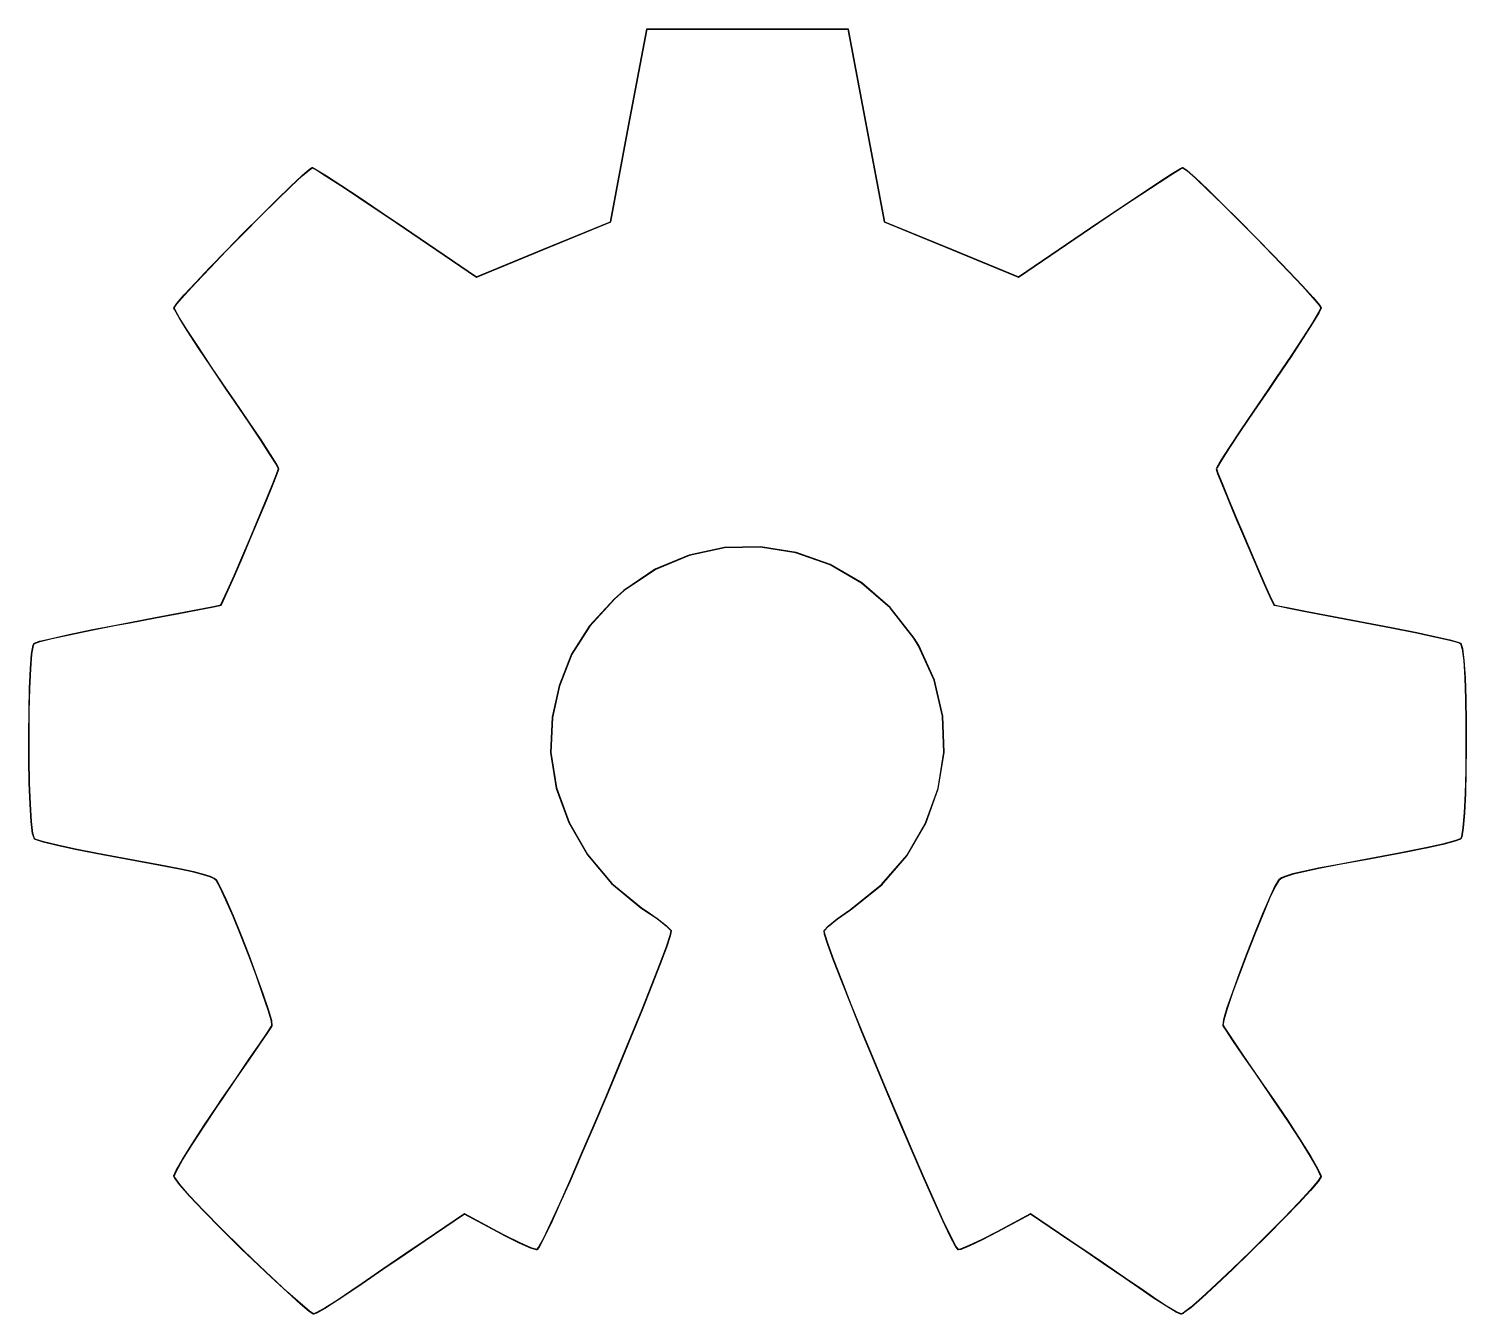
# Model space of a CAD drawing. Extents: x 119 to 479, y -311 to -46.
# Drawn here: x 372.98 to 395.28, y -225.9 to -205.95 of the extents above; entities that cross this region are included whole.
import ezdxf

# ---------------------------------------------------------------- set-up
doc = ezdxf.new("R2010")
doc.units = 0
doc.layers.add('BLACK', color=7, linetype='CONTINUOUS')

msp = doc.modelspace()

# ---------------------------------------------------------------- linework, layer by layer
at = {"layer": 'BLACK', "linetype": 'CONTINUOUS'}
for p, q in [((382.287, -207.449), (382.569, -205.952)), ((382.291, -207.45), (382.574, -205.953)), ((382.569, -205.952), (382.57, -205.951)), ((382.57, -205.951), (382.57, -205.95)), ((382.57, -205.95), (382.571, -205.95)), ((382.571, -205.95), (382.571, -205.949)), ((382.571, -205.949), (382.572, -205.949)), ((382.572, -205.949), (382.574, -205.948)), ((382.574, -205.948), (385.689, -205.948)), ((382.574, -205.953), (385.689, -205.953)), ((385.689, -205.948), (385.69, -205.949)), ((385.689, -205.953), (386.253, -208.947)), ((385.69, -205.949), (385.692, -205.949)), ((385.692, -205.949), (385.692, -205.95)), ((385.692, -205.95), (385.692, -205.95)), ((385.692, -205.95), (385.693, -205.951)), ((385.693, -205.951), (385.694, -205.952)), ((385.694, -205.952), (386.257, -208.943)), ((382.005, -208.943), (382.287, -207.449)), ((382.009, -208.947), (382.291, -207.45)), ((377.045, -208.392), (377.221, -208.227)), ((377.048, -208.396), (377.224, -208.231)), ((377.221, -208.227), (377.337, -208.127)), ((377.221, -208.227), (377.221, -208.227)), ((377.221, -208.227), (377.221, -208.227)), ((377.224, -208.231), (377.341, -208.13)), ((377.337, -208.127), (377.338, -208.126)), ((377.338, -208.126), (377.377, -208.102)), ((377.338, -208.126), (377.338, -208.126)), ((377.341, -208.13), (377.38, -208.106)), ((377.377, -208.102), (377.378, -208.102)), ((377.378, -208.102), (377.378, -208.102)), ((377.378, -208.102), (377.38, -208.102)), ((377.38, -208.102), (377.381, -208.102)), ((377.38, -208.106), (377.443, -208.14)), ((377.381, -208.102), (377.381, -208.102)), ((377.381, -208.102), (377.382, -208.102)), ((377.382, -208.102), (377.445, -208.136)), ((377.443, -208.14), (377.595, -208.235)), ((377.445, -208.136), (377.445, -208.136)), ((377.445, -208.136), (377.446, -208.136)), ((377.446, -208.136), (377.597, -208.231)), ((377.595, -208.235), (377.82, -208.381)), ((377.597, -208.231), (377.597, -208.231)), ((377.597, -208.231), (377.597, -208.231)), ((377.597, -208.231), (377.822, -208.377)), ((390.515, -208.328), (390.72, -208.196)), ((390.518, -208.332), (390.723, -208.2)), ((390.72, -208.196), (390.847, -208.119)), ((390.72, -208.196), (390.72, -208.196)), ((390.72, -208.196), (390.72, -208.196)), ((390.723, -208.2), (390.85, -208.123)), ((390.847, -208.119), (390.882, -208.102)), ((390.847, -208.119), (390.847, -208.119)), ((390.847, -208.119), (390.847, -208.119)), ((390.85, -208.123), (390.884, -208.106)), ((390.882, -208.102), (390.883, -208.102)), ((390.883, -208.102), (390.883, -208.101)), ((390.883, -208.101), (390.884, -208.102)), ((390.884, -208.102), (390.886, -208.102)), ((390.884, -208.106), (390.946, -208.149)), ((390.886, -208.102), (390.886, -208.102)), ((390.886, -208.102), (390.887, -208.102)), ((390.887, -208.102), (390.949, -208.145)), ((390.946, -208.149), (391.079, -208.268)), ((390.949, -208.145), (390.949, -208.145)), ((390.949, -208.145), (390.95, -208.146)), ((390.95, -208.146), (391.083, -208.264)), ((391.079, -208.268), (391.268, -208.447)), ((391.083, -208.264), (391.083, -208.264)), ((391.083, -208.264), (391.083, -208.264)), ((391.083, -208.264), (391.272, -208.443)), ((376.824, -208.606), (377.045, -208.392)), ((376.828, -208.61), (377.048, -208.396)), ((377.045, -208.392), (377.045, -208.392)), ((377.045, -208.392), (377.045, -208.392)), ((377.82, -208.381), (378.103, -208.568)), ((377.822, -208.377), (377.822, -208.377)), ((377.822, -208.377), (377.822, -208.377)), ((377.822, -208.377), (378.106, -208.564)), ((389.931, -208.715), (390.247, -208.504)), ((389.934, -208.719), (390.25, -208.508)), ((390.247, -208.504), (390.515, -208.328)), ((390.247, -208.504), (390.247, -208.504)), ((390.247, -208.504), (390.247, -208.504)), ((390.25, -208.508), (390.518, -208.332)), ((390.515, -208.328), (390.515, -208.328)), ((390.515, -208.328), (390.515, -208.328)), ((391.268, -208.447), (391.498, -208.671)), ((391.272, -208.443), (391.272, -208.443)), ((391.272, -208.443), (391.272, -208.443)), ((391.272, -208.443), (391.501, -208.668)), ((376.573, -208.854), (376.824, -208.606)), ((376.577, -208.858), (376.828, -208.61)), ((376.824, -208.606), (376.824, -208.606)), ((376.824, -208.606), (376.824, -208.606)), ((378.103, -208.568), (378.431, -208.788)), ((378.106, -208.564), (378.106, -208.564)), ((378.106, -208.564), (378.106, -208.564)), ((378.106, -208.564), (378.434, -208.784)), ((389.581, -208.952), (389.931, -208.715)), ((389.584, -208.956), (389.934, -208.719)), ((389.931, -208.715), (389.931, -208.715)), ((389.931, -208.715), (389.931, -208.715)), ((391.498, -208.671), (391.754, -208.926)), ((391.501, -208.668), (391.501, -208.668)), ((391.501, -208.668), (391.501, -208.668)), ((391.501, -208.668), (391.757, -208.922)), ((376.308, -209.121), (376.573, -208.854)), ((376.311, -209.125), (376.577, -208.858)), ((376.573, -208.854), (376.573, -208.854)), ((376.573, -208.854), (376.573, -208.854)), ((378.431, -208.788), (378.678, -208.956)), ((378.434, -208.784), (378.434, -208.784)), ((378.434, -208.784), (378.434, -208.784)), ((378.434, -208.784), (378.681, -208.952)), ((378.678, -208.956), (379.927, -209.805)), ((378.681, -208.952), (378.681, -208.952)), ((378.681, -208.952), (378.681, -208.952)), ((378.681, -208.952), (379.928, -209.799)), ((380.966, -209.371), (382.005, -208.943)), ((380.968, -209.376), (382.009, -208.947)), ((386.253, -208.947), (387.294, -209.376)), ((386.257, -208.943), (387.296, -209.371)), ((388.335, -209.799), (389.581, -208.952)), ((388.335, -209.805), (389.584, -208.956)), ((389.581, -208.952), (389.581, -208.952)), ((389.581, -208.952), (389.581, -208.952)), ((391.754, -208.926), (392.021, -209.195)), ((391.757, -208.922), (391.757, -208.922)), ((391.757, -208.922), (391.757, -208.922)), ((391.757, -208.922), (392.024, -209.192)), ((376.042, -209.392), (376.308, -209.121)), ((376.045, -209.396), (376.311, -209.125)), ((376.308, -209.121), (376.308, -209.121)), ((376.308, -209.121), (376.308, -209.121)), ((392.024, -209.192), (392.024, -209.192)), ((392.024, -209.192), (392.024, -209.192)), ((392.024, -209.192), (392.287, -209.462)), ((375.791, -209.652), (376.042, -209.392)), ((375.795, -209.656), (376.045, -209.396)), ((376.042, -209.392), (376.042, -209.392)), ((376.042, -209.392), (376.042, -209.392)), ((379.927, -209.805), (380.968, -209.376)), ((379.928, -209.799), (380.966, -209.371)), ((380.966, -209.371), (380.966, -209.371)), ((387.294, -209.376), (388.335, -209.805)), ((387.296, -209.371), (388.335, -209.799)), ((392.021, -209.195), (392.284, -209.465)), ((392.284, -209.465), (392.528, -209.719)), ((392.287, -209.462), (392.287, -209.462)), ((392.287, -209.462), (392.288, -209.462)), ((392.288, -209.462), (392.532, -209.716)), ((375.57, -209.885), (375.791, -209.652)), ((375.573, -209.889), (375.795, -209.656)), ((375.791, -209.652), (375.791, -209.652)), ((375.791, -209.652), (375.791, -209.652)), ((392.528, -209.719), (392.739, -209.944)), ((392.532, -209.716), (392.532, -209.716)), ((392.532, -209.716), (392.532, -209.716)), ((392.532, -209.716), (392.743, -209.94)), ((375.277, -210.212), (375.393, -210.077)), ((375.28, -210.216), (375.397, -210.081)), ((375.393, -210.077), (375.57, -209.886)), ((375.393, -210.077), (375.393, -210.077)), ((375.393, -210.077), (375.393, -210.077)), ((375.397, -210.081), (375.573, -209.889)), ((375.57, -209.886), (375.57, -209.885)), ((375.57, -209.886), (375.57, -209.886)), ((392.739, -209.944), (392.902, -210.122)), ((392.743, -209.94), (392.743, -209.94)), ((392.743, -209.94), (392.743, -209.94)), ((392.743, -209.94), (392.905, -210.119)), ((375.233, -210.278), (375.234, -210.277)), ((375.233, -210.28), (375.233, -210.278)), ((375.233, -210.281), (375.233, -210.28)), ((375.233, -210.28), (375.233, -210.28)), ((375.243, -210.308), (375.233, -210.281)), ((375.234, -210.276), (375.276, -210.213)), ((375.234, -210.277), (375.234, -210.276)), ((375.234, -210.277), (375.234, -210.277)), ((375.238, -210.279), (375.28, -210.216)), ((375.248, -210.306), (375.238, -210.279)), ((375.316, -210.427), (375.248, -210.306)), ((375.276, -210.213), (375.277, -210.212)), ((375.276, -210.213), (375.276, -210.213)), ((392.902, -210.122), (393.001, -210.24)), ((392.905, -210.119), (392.905, -210.119)), ((392.905, -210.119), (392.906, -210.119)), ((392.906, -210.119), (393.004, -210.237)), ((393.024, -210.28), (392.99, -210.353)), ((393.029, -210.282), (392.995, -210.355)), ((393.001, -210.24), (393.024, -210.28)), ((393.004, -210.237), (393.005, -210.237)), ((393.005, -210.237), (393.005, -210.238)), ((393.005, -210.238), (393.029, -210.277)), ((393.029, -210.277), (393.029, -210.278)), ((393.029, -210.278), (393.029, -210.278)), ((393.029, -210.278), (393.029, -210.28)), ((393.029, -210.28), (393.029, -210.281)), ((393.029, -210.281), (393.029, -210.281)), ((393.029, -210.281), (393.029, -210.282)), ((375.244, -210.309), (375.243, -210.308)), ((375.243, -210.308), (375.243, -210.308)), ((375.312, -210.43), (375.244, -210.309)), ((375.436, -210.63), (375.312, -210.43)), ((375.312, -210.43), (375.312, -210.43)), ((375.312, -210.43), (375.312, -210.43)), ((375.44, -210.627), (375.316, -210.427)), ((392.895, -210.512), (392.748, -210.743)), ((392.899, -210.515), (392.752, -210.746)), ((392.99, -210.353), (392.895, -210.512)), ((392.995, -210.355), (392.899, -210.515)), ((392.899, -210.515), (392.899, -210.515)), ((392.899, -210.515), (392.899, -210.515)), ((392.995, -210.355), (392.995, -210.355)), ((392.995, -210.355), (392.995, -210.355)), ((375.606, -210.892), (375.436, -210.63)), ((375.436, -210.63), (375.436, -210.63)), ((375.436, -210.63), (375.436, -210.63)), ((375.611, -210.889), (375.44, -210.627)), ((392.748, -210.743), (392.56, -211.029)), ((392.752, -210.746), (392.564, -211.032)), ((392.752, -210.746), (392.752, -210.746)), ((392.752, -210.746), (392.752, -210.746)), ((375.813, -211.201), (375.606, -210.892)), ((375.606, -210.892), (375.606, -210.892)), ((375.606, -210.892), (375.606, -210.892)), ((375.817, -211.198), (375.611, -210.889)), ((376.049, -211.539), (375.817, -211.198)), ((392.56, -211.029), (392.34, -211.355)), ((392.564, -211.032), (392.344, -211.358)), ((392.564, -211.032), (392.564, -211.032)), ((392.564, -211.032), (392.564, -211.032)), ((376.045, -211.542), (375.813, -211.201)), ((375.813, -211.201), (375.813, -211.201)), ((375.813, -211.201), (375.813, -211.201)), ((392.34, -211.355), (392.213, -211.541)), ((392.344, -211.358), (392.217, -211.544)), ((392.344, -211.358), (392.344, -211.358)), ((392.344, -211.358), (392.344, -211.358)), ((376.173, -211.727), (376.045, -211.542)), ((376.045, -211.542), (376.045, -211.542)), ((376.045, -211.542), (376.045, -211.542)), ((376.177, -211.725), (376.049, -211.539)), ((392.213, -211.541), (391.981, -211.881)), ((392.217, -211.544), (391.985, -211.884)), ((392.217, -211.544), (392.217, -211.544)), ((376.392, -212.051), (376.173, -211.727)), ((376.173, -211.727), (376.173, -211.727)), ((376.396, -212.048), (376.177, -211.725)), ((376.58, -212.333), (376.392, -212.051)), ((376.584, -212.33), (376.396, -212.048)), ((391.981, -211.881), (391.775, -212.187)), ((391.985, -211.884), (391.779, -212.19)), ((391.775, -212.187), (391.605, -212.445)), ((391.779, -212.19), (391.609, -212.448)), ((376.727, -212.559), (376.58, -212.333)), ((376.58, -212.333), (376.58, -212.333)), ((376.731, -212.556), (376.584, -212.33)), ((391.605, -212.445), (391.481, -212.64)), ((391.609, -212.448), (391.485, -212.642)), ((376.822, -212.712), (376.727, -212.559)), ((376.827, -212.71), (376.731, -212.556)), ((376.856, -212.778), (376.822, -212.712)), ((376.861, -212.777), (376.827, -212.71)), ((391.412, -212.755), (391.402, -212.78)), ((391.416, -212.758), (391.407, -212.78)), ((391.481, -212.64), (391.412, -212.755)), ((391.485, -212.642), (391.416, -212.758)), ((376.757, -213.037), (376.825, -212.863)), ((376.761, -213.038), (376.83, -212.865)), ((376.825, -212.863), (376.855, -212.779)), ((376.83, -212.865), (376.86, -212.78)), ((376.855, -212.779), (376.856, -212.778)), ((376.86, -212.78), (376.861, -212.777)), ((391.402, -212.78), (391.425, -212.849)), ((391.407, -212.78), (391.43, -212.847)), ((391.425, -212.849), (391.489, -213.009)), ((391.43, -212.847), (391.493, -213.007)), ((376.658, -213.275), (376.757, -213.037)), ((376.663, -213.277), (376.761, -213.038)), ((391.489, -213.009), (391.583, -213.239)), ((391.493, -213.007), (391.588, -213.237)), ((376.541, -213.557), (376.658, -213.275)), ((376.545, -213.559), (376.663, -213.277)), ((391.583, -213.239), (391.699, -213.516)), ((391.588, -213.237), (391.703, -213.514)), ((376.413, -213.86), (376.541, -213.557)), ((376.417, -213.862), (376.545, -213.559)), ((391.699, -213.516), (391.826, -213.816)), ((391.703, -213.514), (391.703, -213.514)), ((391.703, -213.514), (391.83, -213.814)), ((376.285, -214.161), (376.413, -213.86)), ((376.289, -214.162), (376.417, -213.862)), ((391.826, -213.816), (391.954, -214.118)), ((391.83, -213.814), (391.83, -213.814)), ((391.83, -213.814), (391.959, -214.116)), ((383.775, -213.999), (383.225, -214.115)), ((383.775, -214.004), (383.227, -214.12)), ((384.332, -213.987), (383.775, -213.999)), ((384.332, -213.992), (383.775, -214.004)), ((384.884, -214.075), (384.332, -213.987)), ((384.882, -214.08), (384.332, -213.992)), ((385.411, -214.268), (384.882, -214.08)), ((385.413, -214.263), (384.884, -214.075)), ((376.165, -214.436), (376.285, -214.161)), ((376.17, -214.438), (376.289, -214.162)), ((376.285, -214.161), (376.285, -214.161)), ((383.225, -214.115), (382.7, -214.336)), ((383.227, -214.12), (382.702, -214.341)), ((385.902, -214.552), (385.411, -214.268)), ((385.905, -214.548), (385.413, -214.263)), ((391.954, -214.118), (392.076, -214.399)), ((391.959, -214.116), (392.08, -214.397)), ((376.065, -214.665), (376.165, -214.436)), ((376.07, -214.667), (376.17, -214.438)), ((382.7, -214.336), (382.214, -214.665)), ((382.702, -214.341), (382.217, -214.668)), ((392.076, -214.399), (392.179, -214.636)), ((392.08, -214.397), (392.08, -214.397)), ((392.08, -214.397), (392.184, -214.634)), ((375.993, -214.823), (376.065, -214.665)), ((375.998, -214.825), (376.07, -214.667)), ((382.214, -214.665), (382.063, -214.798)), ((382.217, -214.668), (382.067, -214.801)), ((386.342, -214.932), (385.902, -214.552)), ((386.345, -214.929), (385.905, -214.548)), ((392.179, -214.636), (392.256, -214.806)), ((392.184, -214.634), (392.184, -214.634)), ((392.184, -214.634), (392.261, -214.804)), ((375.305, -215.019), (375.602, -214.961)), ((375.306, -215.024), (375.603, -214.966)), ((375.602, -214.961), (375.82, -214.918)), ((375.602, -214.961), (375.602, -214.961)), ((375.603, -214.966), (375.821, -214.923)), ((375.82, -214.918), (375.942, -214.892)), ((375.821, -214.923), (375.943, -214.897)), ((375.942, -214.892), (375.96, -214.886)), ((375.943, -214.897), (375.964, -214.891)), ((375.96, -214.886), (375.993, -214.823)), ((375.964, -214.891), (375.998, -214.825)), ((382.063, -214.798), (381.68, -215.215)), ((382.067, -214.801), (381.684, -215.218)), ((386.713, -215.405), (386.342, -214.932)), ((386.718, -215.403), (386.345, -214.929)), ((392.256, -214.806), (392.296, -214.887)), ((392.261, -214.804), (392.301, -214.885)), ((392.296, -214.887), (392.299, -214.891)), ((392.299, -214.891), (392.362, -214.906)), ((392.301, -214.885), (392.302, -214.886)), ((392.302, -214.886), (392.363, -214.901)), ((392.362, -214.906), (392.531, -214.941)), ((392.363, -214.901), (392.532, -214.936)), ((392.531, -214.941), (392.787, -214.991)), ((392.532, -214.936), (392.532, -214.936)), ((392.532, -214.936), (392.788, -214.986)), ((392.787, -214.991), (393.114, -215.054)), ((392.788, -214.986), (392.788, -214.986)), ((392.788, -214.986), (393.115, -215.049)), ((373.947, -215.277), (374.335, -215.202)), ((373.948, -215.282), (374.336, -215.206)), ((374.335, -215.202), (374.546, -215.162)), ((374.335, -215.202), (374.335, -215.202)), ((374.335, -215.202), (374.335, -215.202)), ((374.336, -215.206), (374.547, -215.167)), ((374.546, -215.162), (374.947, -215.087)), ((374.546, -215.162), (374.546, -215.162)), ((374.546, -215.162), (374.546, -215.162)), ((374.547, -215.167), (374.948, -215.092)), ((374.947, -215.087), (375.305, -215.019)), ((374.947, -215.087), (374.947, -215.087)), ((374.948, -215.092), (375.306, -215.024)), ((393.114, -215.054), (393.494, -215.125)), ((393.115, -215.049), (393.115, -215.049)), ((393.115, -215.049), (393.494, -215.121)), ((393.494, -215.121), (393.716, -215.162)), ((393.494, -215.125), (393.715, -215.167)), ((393.715, -215.167), (394.121, -215.244)), ((393.716, -215.162), (393.716, -215.162)), ((393.716, -215.162), (393.716, -215.162)), ((393.716, -215.162), (394.122, -215.239)), ((373.15, -215.454), (373.336, -215.408)), ((373.151, -215.459), (373.337, -215.412)), ((373.336, -215.408), (373.608, -215.347)), ((373.336, -215.408), (373.336, -215.408)), ((373.336, -215.408), (373.336, -215.408)), ((373.337, -215.412), (373.609, -215.352)), ((373.608, -215.347), (373.947, -215.277)), ((373.608, -215.347), (373.608, -215.347)), ((373.608, -215.347), (373.608, -215.347)), ((373.609, -215.352), (373.948, -215.282)), ((373.947, -215.277), (373.947, -215.277)), ((373.947, -215.277), (373.947, -215.277)), ((381.68, -215.215), (381.401, -215.654)), ((381.684, -215.218), (381.406, -215.656)), ((386.785, -215.522), (386.713, -215.405)), ((386.789, -215.52), (386.718, -215.403)), ((394.121, -215.244), (394.487, -215.317)), ((394.122, -215.239), (394.122, -215.239)), ((394.122, -215.239), (394.122, -215.239)), ((394.122, -215.239), (394.488, -215.313)), ((394.487, -215.317), (394.796, -215.383)), ((394.488, -215.313), (394.488, -215.313)), ((394.488, -215.313), (394.488, -215.313)), ((394.488, -215.313), (394.797, -215.378)), ((394.796, -215.383), (395.028, -215.437)), ((394.797, -215.378), (394.797, -215.378)), ((394.797, -215.378), (394.797, -215.378)), ((394.797, -215.378), (395.029, -215.432)), ((395.028, -215.437), (395.165, -215.475)), ((395.029, -215.432), (395.029, -215.432)), ((395.029, -215.432), (395.029, -215.432)), ((395.029, -215.432), (395.167, -215.47)), ((373.006, -215.883), (373.025, -215.653)), ((373.011, -215.883), (373.03, -215.654)), ((373.025, -215.653), (373.05, -215.515)), ((373.025, -215.653), (373.026, -215.653)), ((373.026, -215.653), (373.025, -215.653)), ((373.03, -215.654), (373.055, -215.516)), ((373.05, -215.513), (373.065, -215.485)), ((373.05, -215.514), (373.05, -215.513)), ((373.05, -215.515), (373.05, -215.514)), ((373.055, -215.516), (373.069, -215.487)), ((373.065, -215.485), (373.066, -215.484)), ((373.066, -215.484), (373.068, -215.483)), ((373.068, -215.483), (373.149, -215.454)), ((373.069, -215.487), (373.151, -215.459)), ((373.149, -215.454), (373.15, -215.454)), ((373.15, -215.454), (373.15, -215.454)), ((381.401, -215.654), (381.21, -216.146)), ((381.406, -215.656), (381.215, -216.147)), ((387.028, -216.058), (386.785, -215.522)), ((387.033, -216.056), (386.789, -215.52)), ((395.165, -215.475), (395.193, -215.487)), ((395.167, -215.47), (395.167, -215.471)), ((395.167, -215.471), (395.167, -215.471)), ((395.167, -215.471), (395.195, -215.483)), ((395.193, -215.487), (395.22, -215.569)), ((395.195, -215.483), (395.195, -215.483)), ((395.195, -215.483), (395.195, -215.483)), ((395.195, -215.483), (395.196, -215.484)), ((395.196, -215.484), (395.198, -215.486)), ((395.198, -215.486), (395.198, -215.486)), ((395.198, -215.486), (395.198, -215.486)), ((395.198, -215.486), (395.225, -215.568)), ((395.22, -215.569), (395.242, -215.754)), ((395.225, -215.568), (395.225, -215.568)), ((395.225, -215.568), (395.225, -215.569)), ((395.225, -215.569), (395.247, -215.754)), ((372.992, -216.183), (373.006, -215.883)), ((372.997, -216.184), (373.011, -215.883)), ((373.006, -215.883), (373.006, -215.883)), ((373.006, -215.883), (373.006, -215.883)), ((395.242, -215.754), (395.259, -216.021)), ((395.247, -215.754), (395.247, -215.754)), ((395.247, -215.754), (395.247, -215.754)), ((395.247, -215.754), (395.263, -216.02)), ((387.157, -216.615), (387.028, -216.058)), ((387.162, -216.615), (387.033, -216.056)), ((395.259, -216.021), (395.27, -216.347)), ((395.263, -216.02), (395.263, -216.02)), ((395.263, -216.02), (395.263, -216.02)), ((395.263, -216.02), (395.275, -216.347)), ((372.984, -216.532), (372.992, -216.183)), ((372.989, -216.532), (372.997, -216.184)), ((372.992, -216.183), (372.992, -216.183)), ((372.992, -216.183), (372.992, -216.183)), ((381.21, -216.146), (381.103, -216.633)), ((381.215, -216.147), (381.108, -216.634)), ((372.98, -216.908), (372.984, -216.532)), ((372.984, -216.532), (372.984, -216.532)), ((372.984, -216.532), (372.984, -216.532)), ((372.985, -216.908), (372.989, -216.532)), ((395.27, -216.347), (395.276, -216.711)), ((395.275, -216.347), (395.275, -216.347)), ((395.275, -216.347), (395.275, -216.347)), ((395.275, -216.347), (395.281, -216.711)), ((381.103, -216.633), (381.077, -217.181)), ((381.108, -216.634), (381.082, -217.181)), ((387.175, -217.18), (387.157, -216.615)), ((387.18, -217.181), (387.162, -216.615)), ((395.276, -216.711), (395.277, -217.092)), ((395.281, -216.711), (395.281, -216.711)), ((395.281, -216.711), (395.281, -216.711)), ((395.281, -216.711), (395.282, -217.092)), ((372.982, -217.289), (372.98, -216.908)), ((372.98, -216.908), (372.98, -216.908)), ((372.98, -216.908), (372.98, -216.908)), ((372.987, -217.289), (372.985, -216.908)), ((381.077, -217.181), (381.165, -217.732)), ((381.082, -217.181), (381.169, -217.73)), ((387.087, -217.739), (387.175, -217.18)), ((387.091, -217.74), (387.18, -217.181)), ((395.277, -217.092), (395.273, -217.468)), ((395.282, -217.092), (395.278, -217.468)), ((395.282, -217.092), (395.282, -217.092)), ((395.282, -217.092), (395.282, -217.092)), ((372.988, -217.654), (372.982, -217.289)), ((372.982, -217.289), (372.982, -217.289)), ((372.982, -217.289), (372.982, -217.289)), ((372.993, -217.654), (372.987, -217.289)), ((373, -217.981), (372.988, -217.654)), ((372.988, -217.654), (372.988, -217.654)), ((372.988, -217.654), (372.988, -217.654)), ((373.005, -217.981), (372.993, -217.654)), ((395.273, -217.468), (395.264, -217.817)), ((395.278, -217.468), (395.269, -217.817)), ((395.278, -217.468), (395.278, -217.468)), ((395.278, -217.468), (395.278, -217.468)), ((381.165, -217.732), (381.357, -218.266)), ((381.169, -217.73), (381.362, -218.264)), ((386.894, -218.276), (387.087, -217.739)), ((386.899, -218.278), (387.091, -217.74)), ((395.264, -217.817), (395.25, -218.118)), ((395.269, -217.818), (395.255, -218.118)), ((395.269, -217.817), (395.269, -217.818)), ((395.269, -217.818), (395.269, -217.818)), ((373.017, -218.248), (373, -217.981)), ((373, -217.981), (373, -217.981)), ((373, -217.981), (373, -217.981)), ((373.022, -218.248), (373.005, -217.981)), ((373.017, -218.249), (373.017, -218.248)), ((373.017, -218.248), (373.017, -218.248)), ((373.039, -218.435), (373.017, -218.249)), ((373.044, -218.434), (373.022, -218.248)), ((381.357, -218.266), (381.647, -218.767)), ((381.362, -218.264), (381.651, -218.764)), ((386.601, -218.778), (386.894, -218.276)), ((386.605, -218.781), (386.899, -218.278)), ((395.25, -218.118), (395.23, -218.349)), ((395.255, -218.119), (395.235, -218.349)), ((395.255, -218.118), (395.255, -218.118)), ((395.255, -218.118), (395.255, -218.119)), ((373.04, -218.435), (373.039, -218.435)), ((373.04, -218.436), (373.04, -218.435)), ((373.067, -218.519), (373.04, -218.436)), ((373.071, -218.517), (373.044, -218.434)), ((373.068, -218.52), (373.067, -218.519)), ((373.069, -218.522), (373.068, -218.52)), ((373.085, -218.531), (373.069, -218.522)), ((373.088, -218.527), (373.071, -218.517)), ((373.086, -218.531), (373.085, -218.531)), ((373.209, -218.572), (373.086, -218.531)), ((373.086, -218.531), (373.086, -218.531)), ((373.211, -218.567), (373.088, -218.527)), ((395.103, -218.552), (394.917, -218.602)), ((395.104, -218.557), (394.918, -218.607)), ((395.191, -218.517), (395.103, -218.552)), ((395.105, -218.557), (395.104, -218.557)), ((395.104, -218.557), (395.104, -218.557)), ((395.193, -218.522), (395.105, -218.557)), ((395.206, -218.488), (395.191, -218.517)), ((395.194, -218.521), (395.193, -218.522)), ((395.195, -218.52), (395.194, -218.521)), ((395.21, -218.491), (395.195, -218.52)), ((395.23, -218.349), (395.206, -218.488)), ((395.211, -218.489), (395.21, -218.49)), ((395.21, -218.49), (395.21, -218.491)), ((395.235, -218.35), (395.211, -218.489)), ((395.235, -218.349), (395.235, -218.35)), ((395.235, -218.35), (395.235, -218.35)), ((373.21, -218.572), (373.209, -218.572)), ((373.423, -218.625), (373.21, -218.572)), ((373.21, -218.572), (373.21, -218.572)), ((373.424, -218.62), (373.211, -218.567)), ((373.702, -218.686), (373.423, -218.625)), ((373.423, -218.625), (373.423, -218.625)), ((373.423, -218.625), (373.423, -218.625)), ((373.703, -218.681), (373.424, -218.62)), ((374.022, -218.747), (373.702, -218.686)), ((373.702, -218.686), (373.702, -218.686)), ((373.702, -218.686), (373.702, -218.686)), ((374.023, -218.743), (373.703, -218.681)), ((374.13, -218.767), (374.022, -218.747)), ((374.022, -218.747), (374.022, -218.747)), ((374.022, -218.747), (374.022, -218.747)), ((374.131, -218.762), (374.023, -218.743)), ((374.629, -218.859), (374.13, -218.767)), ((374.63, -218.854), (374.131, -218.762)), ((381.647, -218.767), (382.023, -219.214)), ((381.651, -218.764), (382.027, -219.21)), ((386.211, -219.229), (386.601, -218.778)), ((386.215, -219.233), (386.605, -218.781)), ((394.239, -218.743), (393.719, -218.838)), ((394.24, -218.747), (393.72, -218.843)), ((394.347, -218.723), (394.239, -218.743)), ((394.348, -218.727), (394.24, -218.747)), ((394.24, -218.747), (394.24, -218.747)), ((394.24, -218.747), (394.24, -218.747)), ((394.656, -218.66), (394.347, -218.723)), ((394.657, -218.665), (394.348, -218.727)), ((394.348, -218.727), (394.348, -218.727)), ((394.348, -218.727), (394.348, -218.727)), ((394.917, -218.602), (394.656, -218.66)), ((394.658, -218.665), (394.657, -218.665)), ((394.657, -218.665), (394.657, -218.665)), ((394.918, -218.607), (394.658, -218.665)), ((394.918, -218.607), (394.918, -218.607)), ((394.918, -218.607), (394.918, -218.607)), ((375.021, -218.932), (374.629, -218.859)), ((374.629, -218.859), (374.629, -218.859)), ((375.022, -218.927), (374.63, -218.854)), ((375.319, -218.991), (375.021, -218.932)), ((375.321, -218.986), (375.022, -218.927)), ((375.539, -219.038), (375.319, -218.991)), ((375.54, -219.033), (375.321, -218.986)), ((392.992, -218.976), (392.759, -219.025)), ((392.993, -218.981), (392.76, -219.03)), ((393.308, -218.915), (392.992, -218.976)), ((393.308, -218.92), (392.993, -218.981)), ((393.719, -218.838), (393.308, -218.915)), ((393.72, -218.843), (393.308, -218.92)), ((375.691, -219.076), (375.539, -219.038)), ((375.693, -219.071), (375.54, -219.033)), ((375.792, -219.108), (375.691, -219.076)), ((375.794, -219.103), (375.693, -219.071)), ((375.853, -219.137), (375.792, -219.108)), ((375.855, -219.133), (375.794, -219.103)), ((375.889, -219.166), (375.853, -219.137)), ((375.892, -219.162), (375.855, -219.133)), ((375.892, -219.17), (375.889, -219.166)), ((375.896, -219.167), (375.892, -219.162)), ((375.952, -219.274), (375.892, -219.17)), ((375.956, -219.272), (375.896, -219.167)), ((382.023, -219.214), (382.478, -219.589)), ((382.027, -219.21), (382.481, -219.585)), ((392.37, -219.162), (392.314, -219.256)), ((392.374, -219.165), (392.318, -219.259)), ((392.376, -219.157), (392.37, -219.162)), ((392.379, -219.16), (392.374, -219.165)), ((392.416, -219.127), (392.376, -219.157)), ((392.419, -219.131), (392.379, -219.16)), ((392.485, -219.097), (392.416, -219.127)), ((392.486, -219.102), (392.419, -219.131)), ((392.594, -219.064), (392.485, -219.097)), ((392.596, -219.069), (392.486, -219.102)), ((392.759, -219.025), (392.594, -219.064)), ((392.76, -219.03), (392.596, -219.069)), ((376.04, -219.465), (375.952, -219.274)), ((376.045, -219.463), (375.956, -219.272)), ((385.728, -219.617), (386.211, -219.229)), ((385.73, -219.621), (386.215, -219.233)), ((392.228, -219.439), (392.121, -219.689)), ((392.232, -219.441), (392.125, -219.691)), ((392.314, -219.256), (392.228, -219.439)), ((392.318, -219.259), (392.232, -219.441)), ((376.149, -219.72), (376.04, -219.465)), ((376.154, -219.718), (376.045, -219.463)), ((382.478, -219.589), (382.538, -219.629)), ((382.481, -219.585), (382.541, -219.625)), ((382.538, -219.629), (382.727, -219.758)), ((382.541, -219.625), (382.541, -219.625)), ((382.541, -219.625), (382.541, -219.625)), ((382.541, -219.625), (382.73, -219.754)), ((385.524, -219.759), (385.712, -219.627)), ((385.527, -219.763), (385.715, -219.631)), ((385.712, -219.627), (385.728, -219.617)), ((385.712, -219.627), (385.712, -219.627)), ((385.712, -219.627), (385.712, -219.627)), ((385.715, -219.631), (385.73, -219.621)), ((376.27, -220.016), (376.149, -219.72)), ((376.274, -220.014), (376.154, -219.718)), ((382.727, -219.758), (382.871, -219.871)), ((382.73, -219.754), (382.73, -219.754)), ((382.73, -219.754), (382.73, -219.754)), ((382.73, -219.754), (382.874, -219.867)), ((382.871, -219.871), (382.94, -219.942)), ((382.874, -219.867), (382.874, -219.867)), ((382.874, -219.867), (382.875, -219.867)), ((382.875, -219.867), (382.944, -219.939)), ((385.319, -219.941), (385.383, -219.872)), ((385.323, -219.945), (385.387, -219.875)), ((385.383, -219.872), (385.384, -219.872)), ((385.384, -219.872), (385.524, -219.759)), ((385.384, -219.872), (385.384, -219.872)), ((385.387, -219.875), (385.527, -219.763)), ((385.524, -219.759), (385.524, -219.759)), ((385.524, -219.759), (385.524, -219.759)), ((392.121, -219.689), (392.001, -219.982)), ((392.125, -219.691), (392.006, -219.984)), ((376.393, -220.332), (376.27, -220.016)), ((376.398, -220.331), (376.274, -220.014)), ((382.926, -220.022), (382.868, -220.198)), ((382.931, -220.024), (382.872, -220.2)), ((382.941, -219.945), (382.926, -220.022)), ((382.946, -219.946), (382.931, -220.023)), ((382.931, -220.023), (382.931, -220.023)), ((382.931, -220.023), (382.931, -220.024)), ((382.94, -219.942), (382.941, -219.945)), ((382.944, -219.939), (382.944, -219.94)), ((382.944, -219.94), (382.945, -219.94)), ((382.945, -219.94), (382.946, -219.943)), ((382.946, -219.943), (382.946, -219.944)), ((382.946, -219.944), (382.946, -219.946)), ((385.318, -219.943), (385.319, -219.942)), ((385.318, -219.945), (385.318, -219.943)), ((385.326, -220), (385.318, -219.945)), ((385.318, -219.945), (385.318, -219.945)), ((385.318, -219.945), (385.318, -219.945)), ((385.319, -219.942), (385.319, -219.941)), ((385.319, -219.941), (385.319, -219.941)), ((385.331, -219.999), (385.323, -219.945)), ((385.376, -220.158), (385.326, -220)), ((385.326, -220), (385.326, -220)), ((385.326, -220), (385.326, -220)), ((385.381, -220.157), (385.331, -219.999)), ((392.001, -219.982), (391.878, -220.297)), ((392.006, -219.984), (391.882, -220.299)), ((392.006, -219.984), (392.006, -219.984)), ((376.511, -220.645), (376.393, -220.332)), ((376.515, -220.644), (376.398, -220.331)), ((382.868, -220.198), (382.771, -220.458)), ((382.872, -220.2), (382.776, -220.46)), ((382.872, -220.2), (382.872, -220.2)), ((382.872, -220.2), (382.872, -220.2)), ((385.466, -220.403), (385.376, -220.158)), ((385.376, -220.158), (385.376, -220.158)), ((385.376, -220.158), (385.376, -220.158)), ((385.47, -220.401), (385.381, -220.157)), ((391.878, -220.297), (391.759, -220.612)), ((391.882, -220.299), (391.764, -220.614)), ((382.771, -220.458), (382.643, -220.788)), ((382.776, -220.46), (382.648, -220.789)), ((382.776, -220.46), (382.776, -220.46)), ((382.776, -220.46), (382.776, -220.46)), ((385.588, -220.72), (385.466, -220.403)), ((385.466, -220.403), (385.466, -220.403)), ((385.466, -220.403), (385.466, -220.403)), ((385.592, -220.718), (385.47, -220.401)), ((376.614, -220.933), (376.511, -220.645)), ((376.619, -220.932), (376.515, -220.644)), ((382.643, -220.788), (382.49, -221.172)), ((382.648, -220.789), (382.495, -221.174)), ((382.648, -220.789), (382.648, -220.789)), ((382.648, -220.789), (382.648, -220.789)), ((385.737, -221.095), (385.588, -220.72)), ((385.588, -220.72), (385.588, -220.72)), ((385.588, -220.72), (385.588, -220.72)), ((385.741, -221.093), (385.592, -220.718)), ((391.759, -220.612), (391.654, -220.903)), ((391.764, -220.614), (391.658, -220.905)), ((376.695, -221.173), (376.614, -220.933)), ((376.7, -221.172), (376.619, -220.932)), ((391.654, -220.903), (391.57, -221.149)), ((391.658, -220.905), (391.575, -221.151)), ((376.744, -221.342), (376.695, -221.173)), ((376.749, -221.341), (376.7, -221.172)), ((382.49, -221.172), (382.317, -221.597)), ((382.495, -221.174), (382.322, -221.599)), ((382.495, -221.174), (382.495, -221.174)), ((382.495, -221.174), (382.495, -221.174)), ((385.906, -221.513), (385.737, -221.095)), ((385.737, -221.095), (385.737, -221.095)), ((385.737, -221.095), (385.737, -221.095)), ((385.911, -221.512), (385.741, -221.093)), ((391.57, -221.149), (391.517, -221.328)), ((391.575, -221.151), (391.522, -221.329)), ((376.683, -221.523), (376.748, -221.426)), ((376.688, -221.525), (376.752, -221.429)), ((376.753, -221.417), (376.744, -221.342)), ((376.748, -221.426), (376.753, -221.417)), ((376.758, -221.419), (376.749, -221.341)), ((376.752, -221.429), (376.758, -221.419)), ((391.517, -221.328), (391.503, -221.415)), ((391.503, -221.415), (391.504, -221.419)), ((391.504, -221.419), (391.551, -221.49)), ((391.522, -221.329), (391.508, -221.415)), ((391.508, -221.415), (391.509, -221.416)), ((391.509, -221.416), (391.555, -221.488)), ((376.563, -221.701), (376.683, -221.523)), ((376.567, -221.704), (376.688, -221.525)), ((382.317, -221.597), (382.131, -222.048)), ((382.322, -221.599), (382.135, -222.05)), ((382.322, -221.599), (382.322, -221.599)), ((382.322, -221.599), (382.322, -221.599)), ((386.09, -221.961), (385.906, -221.513)), ((385.906, -221.513), (385.906, -221.513)), ((385.906, -221.513), (385.906, -221.513)), ((386.095, -221.959), (385.911, -221.512)), ((391.551, -221.49), (391.658, -221.649)), ((391.555, -221.488), (391.555, -221.488)), ((391.555, -221.488), (391.662, -221.646)), ((391.658, -221.649), (391.813, -221.877)), ((391.662, -221.646), (391.662, -221.646)), ((391.662, -221.646), (391.817, -221.874)), ((376.396, -221.946), (376.563, -221.701)), ((376.4, -221.948), (376.567, -221.704)), ((391.813, -221.877), (392.005, -222.158)), ((391.817, -221.874), (391.817, -221.874)), ((391.817, -221.874), (392.009, -222.155)), ((376.196, -222.239), (376.396, -221.946)), ((376.2, -222.241), (376.4, -221.948)), ((376.396, -221.946), (376.396, -221.946)), ((382.131, -222.048), (381.937, -222.511)), ((382.135, -222.05), (381.942, -222.513)), ((382.135, -222.05), (382.135, -222.05)), ((382.135, -222.05), (382.135, -222.05)), ((386.283, -222.422), (386.09, -221.961)), ((386.09, -221.961), (386.09, -221.961)), ((386.09, -221.961), (386.09, -221.961)), ((386.287, -222.42), (386.095, -221.959)), ((375.972, -222.564), (376.196, -222.239)), ((375.977, -222.567), (376.2, -222.241)), ((392.005, -222.158), (392.224, -222.476)), ((392.009, -222.155), (392.228, -222.474)), ((375.911, -222.654), (375.972, -222.564)), ((375.915, -222.656), (375.977, -222.567)), ((375.972, -222.564), (375.972, -222.564)), ((375.972, -222.564), (375.972, -222.564)), ((381.937, -222.511), (381.742, -222.971)), ((381.942, -222.513), (381.747, -222.973)), ((381.942, -222.513), (381.942, -222.513)), ((381.942, -222.513), (381.942, -222.513)), ((386.478, -222.884), (386.283, -222.422)), ((386.283, -222.422), (386.283, -222.422)), ((386.283, -222.422), (386.283, -222.422)), ((386.482, -222.882), (386.287, -222.42)), ((392.224, -222.476), (392.286, -222.567)), ((392.228, -222.474), (392.228, -222.474)), ((392.228, -222.474), (392.29, -222.564)), ((392.286, -222.567), (392.507, -222.895)), ((392.29, -222.564), (392.29, -222.564)), ((392.29, -222.564), (392.29, -222.564)), ((392.29, -222.564), (392.512, -222.892)), ((375.696, -222.975), (375.911, -222.654)), ((375.7, -222.978), (375.915, -222.656)), ((375.911, -222.654), (375.911, -222.654)), ((375.911, -222.654), (375.911, -222.654)), ((375.509, -223.262), (375.695, -222.975)), ((375.513, -223.265), (375.7, -222.978)), ((375.695, -222.975), (375.695, -222.975)), ((375.695, -222.975), (375.696, -222.975)), ((381.742, -222.971), (381.553, -223.413)), ((381.747, -222.973), (381.557, -223.415)), ((381.747, -222.973), (381.747, -222.973)), ((381.747, -222.973), (381.747, -222.973)), ((386.669, -223.331), (386.478, -222.884)), ((386.478, -222.884), (386.478, -222.884)), ((386.478, -222.884), (386.478, -222.884)), ((386.673, -223.329), (386.482, -222.882)), ((392.507, -222.895), (392.703, -223.194)), ((392.512, -222.892), (392.512, -222.892)), ((392.512, -222.892), (392.512, -222.892)), ((392.512, -222.892), (392.707, -223.191)), ((392.703, -223.194), (392.86, -223.447)), ((392.707, -223.191), (392.707, -223.191)), ((392.707, -223.191), (392.707, -223.191)), ((392.707, -223.191), (392.865, -223.445)), ((375.363, -223.498), (375.509, -223.262)), ((375.367, -223.501), (375.513, -223.265)), ((375.509, -223.262), (375.509, -223.262)), ((375.509, -223.262), (375.509, -223.262)), ((381.553, -223.413), (381.374, -223.824)), ((381.557, -223.415), (381.378, -223.826)), ((381.557, -223.415), (381.557, -223.415)), ((381.557, -223.415), (381.557, -223.415)), ((386.85, -223.749), (386.669, -223.331)), ((386.669, -223.331), (386.669, -223.331)), ((386.669, -223.331), (386.669, -223.331)), ((386.855, -223.747), (386.673, -223.329)), ((392.86, -223.447), (392.97, -223.637)), ((392.865, -223.445), (392.865, -223.445)), ((392.865, -223.445), (392.865, -223.445)), ((392.865, -223.445), (392.975, -223.635)), ((375.232, -223.751), (375.266, -223.667)), ((375.236, -223.753), (375.271, -223.669)), ((375.266, -223.667), (375.267, -223.667)), ((375.267, -223.667), (375.363, -223.499)), ((375.267, -223.667), (375.267, -223.667)), ((375.271, -223.669), (375.367, -223.501)), ((375.363, -223.499), (375.363, -223.498)), ((375.363, -223.499), (375.363, -223.499)), ((392.97, -223.637), (393.022, -223.747)), ((392.975, -223.635), (392.975, -223.635)), ((392.975, -223.635), (392.975, -223.635)), ((392.975, -223.635), (393.026, -223.745)), ((375.232, -223.752), (375.232, -223.751)), ((375.232, -223.754), (375.232, -223.752)), ((375.239, -223.776), (375.232, -223.754)), ((375.244, -223.774), (375.236, -223.753)), ((375.24, -223.777), (375.239, -223.776)), ((375.318, -223.885), (375.24, -223.777)), ((375.24, -223.777), (375.24, -223.777)), ((375.322, -223.882), (375.244, -223.774)), ((375.318, -223.886), (375.318, -223.885)), ((375.318, -223.885), (375.318, -223.885)), ((375.472, -224.062), (375.318, -223.886)), ((375.475, -224.058), (375.322, -223.882)), ((381.374, -223.824), (381.212, -224.188)), ((381.378, -223.826), (381.216, -224.19)), ((381.378, -223.826), (381.378, -223.826)), ((381.378, -223.826), (381.378, -223.826)), ((387.016, -224.123), (386.85, -223.749)), ((386.85, -223.749), (386.85, -223.749)), ((386.85, -223.749), (386.85, -223.749)), ((387.02, -224.121), (386.855, -223.747)), ((392.981, -223.832), (392.862, -223.973)), ((392.985, -223.835), (392.865, -223.976)), ((393.024, -223.761), (392.981, -223.832)), ((393.029, -223.764), (392.985, -223.835)), ((392.985, -223.835), (392.985, -223.835)), ((392.985, -223.835), (392.985, -223.835)), ((393.022, -223.747), (393.024, -223.761)), ((393.026, -223.745), (393.026, -223.746)), ((393.026, -223.746), (393.027, -223.747)), ((393.027, -223.747), (393.029, -223.76)), ((393.029, -223.76), (393.029, -223.762)), ((393.029, -223.762), (393.029, -223.764)), ((375.69, -224.294), (375.472, -224.062)), ((375.472, -224.062), (375.472, -224.062)), ((375.472, -224.062), (375.472, -224.062)), ((375.694, -224.291), (375.475, -224.058)), ((387.159, -224.44), (387.016, -224.123)), ((387.016, -224.123), (387.016, -224.123)), ((387.016, -224.123), (387.016, -224.123)), ((387.164, -224.438), (387.02, -224.121)), ((392.862, -223.973), (392.681, -224.168)), ((392.865, -223.976), (392.685, -224.171)), ((392.865, -223.976), (392.865, -223.976)), ((392.865, -223.976), (392.865, -223.976)), ((375.963, -224.571), (375.69, -224.294)), ((375.69, -224.294), (375.69, -224.294)), ((375.69, -224.294), (375.69, -224.294)), ((375.966, -224.568), (375.694, -224.291)), ((379.741, -224.337), (379.128, -224.752)), ((379.742, -224.343), (379.131, -224.756)), ((380.256, -224.616), (379.741, -224.337)), ((380.254, -224.62), (379.742, -224.343)), ((381.212, -224.188), (381.073, -224.491)), ((381.216, -224.19), (381.078, -224.493)), ((381.216, -224.19), (381.216, -224.19)), ((381.216, -224.19), (381.216, -224.19)), ((388.521, -224.337), (388.006, -224.616)), ((388.521, -224.343), (388.008, -224.62)), ((389.134, -224.752), (388.521, -224.337)), ((389.132, -224.756), (388.521, -224.343)), ((392.681, -224.168), (392.455, -224.402)), ((392.685, -224.171), (392.459, -224.406)), ((392.685, -224.171), (392.685, -224.171)), ((392.685, -224.171), (392.685, -224.171)), ((376.278, -224.881), (375.963, -224.571)), ((375.963, -224.571), (375.963, -224.571)), ((375.963, -224.571), (375.963, -224.571)), ((376.282, -224.877), (375.966, -224.568)), ((381.073, -224.491), (380.964, -224.719)), ((381.078, -224.493), (380.968, -224.722)), ((381.078, -224.493), (381.078, -224.493)), ((381.078, -224.493), (381.078, -224.493)), ((387.16, -224.44), (387.159, -224.44)), ((387.275, -224.684), (387.16, -224.44)), ((387.16, -224.44), (387.16, -224.44)), ((387.28, -224.682), (387.164, -224.438)), ((392.455, -224.402), (392.199, -224.661)), ((392.459, -224.406), (392.203, -224.665)), ((392.459, -224.406), (392.459, -224.406)), ((392.459, -224.406), (392.459, -224.406)), ((379.128, -224.752), (378.815, -224.965)), ((379.131, -224.756), (378.818, -224.969)), ((380.375, -224.684), (380.254, -224.62)), ((380.254, -224.62), (380.254, -224.62)), ((380.254, -224.62), (380.254, -224.62)), ((380.378, -224.68), (380.256, -224.616)), ((380.596, -224.794), (380.375, -224.684)), ((380.375, -224.684), (380.375, -224.684)), ((380.375, -224.684), (380.375, -224.684)), ((380.598, -224.79), (380.378, -224.68)), ((380.767, -224.87), (380.596, -224.794)), ((380.596, -224.794), (380.596, -224.794)), ((380.596, -224.794), (380.596, -224.794)), ((380.769, -224.866), (380.598, -224.79)), ((380.964, -224.719), (380.89, -224.858)), ((380.968, -224.722), (380.894, -224.86)), ((380.968, -224.722), (380.968, -224.722)), ((380.968, -224.722), (380.968, -224.722)), ((387.357, -224.841), (387.275, -224.684)), ((387.275, -224.684), (387.275, -224.684)), ((387.275, -224.684), (387.275, -224.684)), ((387.361, -224.838), (387.28, -224.682)), ((387.771, -224.738), (387.572, -224.832)), ((387.773, -224.742), (387.574, -224.837)), ((388.006, -224.616), (387.771, -224.738)), ((387.774, -224.742), (387.773, -224.742)), ((388.008, -224.62), (387.774, -224.742)), ((387.774, -224.742), (387.774, -224.742)), ((388.008, -224.62), (388.008, -224.62)), ((388.008, -224.62), (388.008, -224.62)), ((389.313, -224.879), (389.132, -224.756)), ((389.132, -224.756), (389.132, -224.756)), ((389.316, -224.875), (389.134, -224.752)), ((392.199, -224.661), (391.928, -224.929)), ((392.203, -224.665), (391.932, -224.933)), ((392.203, -224.665), (392.203, -224.665)), ((392.203, -224.665), (392.203, -224.665)), ((376.458, -225.054), (376.278, -224.881)), ((376.278, -224.881), (376.278, -224.881)), ((376.278, -224.881), (376.278, -224.881)), ((376.462, -225.051), (376.282, -224.877)), ((378.815, -224.965), (378.472, -225.199)), ((378.818, -224.969), (378.475, -225.203)), ((380.767, -224.871), (380.767, -224.87)), ((380.767, -224.87), (380.767, -224.87)), ((380.858, -224.899), (380.767, -224.871)), ((380.86, -224.894), (380.769, -224.866)), ((380.859, -224.899), (380.858, -224.899)), ((380.86, -224.899), (380.859, -224.899)), ((380.89, -224.858), (380.86, -224.894)), ((380.861, -224.899), (380.86, -224.899)), ((380.862, -224.898), (380.861, -224.899)), ((380.863, -224.898), (380.862, -224.898)), ((380.864, -224.897), (380.863, -224.898)), ((380.894, -224.861), (380.864, -224.897)), ((380.894, -224.86), (380.894, -224.86)), ((380.894, -224.86), (380.894, -224.861)), ((387.398, -224.897), (387.357, -224.841)), ((387.357, -224.841), (387.357, -224.841)), ((387.357, -224.841), (387.357, -224.841)), ((387.402, -224.894), (387.361, -224.838)), ((387.399, -224.898), (387.398, -224.897)), ((387.4, -224.898), (387.399, -224.898)), ((387.401, -224.898), (387.4, -224.898)), ((387.402, -224.899), (387.401, -224.898)), ((387.437, -224.887), (387.402, -224.894)), ((387.403, -224.899), (387.402, -224.899)), ((387.404, -224.899), (387.403, -224.899)), ((387.438, -224.891), (387.404, -224.899)), ((387.572, -224.832), (387.437, -224.887)), ((387.439, -224.891), (387.438, -224.891)), ((387.438, -224.891), (387.438, -224.891)), ((387.574, -224.837), (387.439, -224.891)), ((387.574, -224.837), (387.574, -224.837)), ((387.574, -224.837), (387.574, -224.837)), ((389.65, -225.109), (389.313, -224.879)), ((389.313, -224.879), (389.313, -224.879)), ((389.653, -225.105), (389.316, -224.875)), ((391.928, -224.929), (391.658, -225.191)), ((391.932, -224.933), (391.661, -225.195)), ((391.932, -224.933), (391.932, -224.933)), ((391.932, -224.933), (391.932, -224.933)), ((376.743, -225.324), (376.458, -225.054)), ((376.458, -225.054), (376.458, -225.054)), ((376.458, -225.054), (376.458, -225.054)), ((376.747, -225.321), (376.462, -225.051)), ((378.472, -225.199), (378.151, -225.419)), ((378.475, -225.203), (378.153, -225.423)), ((389.986, -225.339), (389.65, -225.109)), ((389.65, -225.109), (389.65, -225.109)), ((389.989, -225.335), (389.653, -225.105)), ((391.658, -225.191), (391.403, -225.432)), ((391.661, -225.195), (391.407, -225.436)), ((391.661, -225.195), (391.661, -225.195)), ((391.661, -225.195), (391.661, -225.195)), ((376.993, -225.556), (376.743, -225.324)), ((376.743, -225.324), (376.743, -225.324)), ((376.743, -225.324), (376.743, -225.324)), ((376.996, -225.552), (376.747, -225.321)), ((378.151, -225.419), (377.99, -225.53)), ((378.153, -225.423), (377.993, -225.534)), ((390.27, -225.534), (389.986, -225.339)), ((389.986, -225.339), (389.986, -225.339)), ((390.273, -225.53), (389.989, -225.335)), ((391.403, -225.432), (391.18, -225.637)), ((391.407, -225.436), (391.184, -225.641)), ((391.407, -225.436), (391.407, -225.436)), ((391.407, -225.436), (391.407, -225.436)), ((377.193, -225.736), (376.993, -225.556)), ((376.993, -225.556), (376.993, -225.556)), ((376.993, -225.556), (376.993, -225.556)), ((377.196, -225.732), (376.996, -225.552)), ((377.763, -225.682), (377.572, -225.802)), ((377.766, -225.686), (377.574, -225.807)), ((377.99, -225.53), (377.763, -225.682)), ((377.992, -225.534), (377.766, -225.686)), ((377.766, -225.686), (377.766, -225.686)), ((377.766, -225.686), (377.766, -225.686)), ((377.993, -225.534), (377.992, -225.534)), ((377.993, -225.534), (377.993, -225.534)), ((390.427, -225.64), (390.27, -225.534)), ((390.27, -225.534), (390.27, -225.534)), ((390.27, -225.534), (390.27, -225.534)), ((390.429, -225.636), (390.273, -225.53)), ((390.427, -225.641), (390.427, -225.64)), ((390.427, -225.64), (390.427, -225.64)), ((390.63, -225.773), (390.427, -225.641)), ((390.633, -225.769), (390.429, -225.636)), ((391.18, -225.637), (391.004, -225.791)), ((391.184, -225.641), (391.007, -225.795)), ((391.184, -225.641), (391.184, -225.641)), ((391.184, -225.641), (391.184, -225.641)), ((377.331, -225.853), (377.193, -225.736)), ((377.193, -225.736), (377.193, -225.736)), ((377.193, -225.736), (377.193, -225.736)), ((377.334, -225.85), (377.196, -225.732)), ((377.332, -225.854), (377.331, -225.853)), ((377.331, -225.853), (377.331, -225.853)), ((377.394, -225.896), (377.332, -225.854)), ((377.397, -225.892), (377.334, -225.85)), ((377.395, -225.896), (377.394, -225.896)), ((377.394, -225.896), (377.394, -225.896)), ((377.396, -225.896), (377.395, -225.896)), ((377.398, -225.896), (377.396, -225.896)), ((377.44, -225.876), (377.397, -225.892)), ((377.399, -225.896), (377.398, -225.896)), ((377.398, -225.896), (377.398, -225.896)), ((377.441, -225.881), (377.399, -225.896)), ((377.572, -225.802), (377.44, -225.876)), ((377.442, -225.88), (377.441, -225.881)), ((377.574, -225.807), (377.442, -225.88)), ((377.442, -225.88), (377.442, -225.88)), ((377.574, -225.807), (377.574, -225.807)), ((377.574, -225.807), (377.574, -225.807)), ((390.781, -225.863), (390.63, -225.773)), ((390.63, -225.773), (390.63, -225.773)), ((390.63, -225.773), (390.63, -225.773)), ((390.784, -225.859), (390.633, -225.769)), ((390.782, -225.863), (390.781, -225.863)), ((390.782, -225.864), (390.782, -225.863)), ((390.856, -225.897), (390.782, -225.864)), ((390.858, -225.893), (390.784, -225.859)), ((390.858, -225.897), (390.856, -225.897)), ((390.856, -225.897), (390.856, -225.897)), ((390.856, -225.897), (390.856, -225.897)), ((390.889, -225.878), (390.858, -225.893)), ((390.859, -225.897), (390.858, -225.897)), ((390.86, -225.897), (390.859, -225.897)), ((390.859, -225.897), (390.859, -225.897)), ((390.891, -225.883), (390.86, -225.897)), ((391.004, -225.791), (390.889, -225.878)), ((390.892, -225.883), (390.891, -225.883)), ((391.007, -225.795), (390.892, -225.882)), ((390.892, -225.882), (390.892, -225.883)), ((391.007, -225.795), (391.007, -225.795)), ((391.007, -225.795), (391.007, -225.795))]:
    msp.add_line(p, q, dxfattribs=at)

doc.saveas('drawing.dxf')
